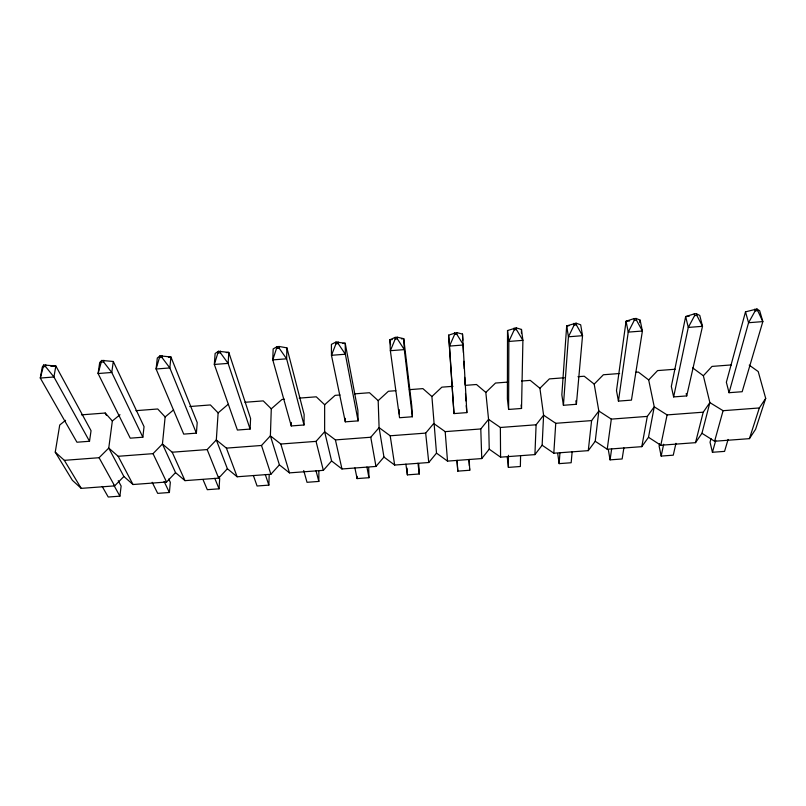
<?xml version="1.0" encoding="UTF-8"?>
<svg xmlns="http://www.w3.org/2000/svg" width="806" height="806" viewBox="0 0 806 806"><rect width="100%" height="100%" fill="white"/><g stroke="black" fill="none" stroke-linecap="round" stroke-linejoin="round"><path stroke-width="1.21" d="M299.147 398.124L316.274 396.814L324.647 404.743L324.637 431.754L331.588 460.961L341.976 468.971L375.969 466.442L383.958 457.052L379.092 427.633L378.175 400.642L369.491 392.724L354.761 393.852M507.528 330.541L507.387 398.95L508.606 409.448L521.532 408.461L522.903 340.354L521.482 329.442L516.233 327.881L507.528 330.541L508.848 341.452L508.606 409.448M303.721 470.523L307.015 482.3L318.833 481.424L318.864 471.329M520.585 455.581L520.364 466.503L508.395 467.389L508.435 455.279M304.003 424.984L304.144 414.455L286.896 347.849L279.229 346.499L277.093 346.661L273.153 348.927L272.791 359.889L291.258 425.951L304.003 424.984L286.624 358.811L286.896 347.849M521.411 333.18L521.482 329.442M291.258 425.951L291.329 422.435M279.229 346.499L279.178 348.182L286.624 358.811L272.791 359.889L277.093 346.661M284.458 399.252L282.009 399.444L271.29 408.823L270.383 435.855L279.4 464.861L289.465 472.87L323.347 470.351L331.588 460.961M253.366 475.469L257.074 485.998L268.851 485.131L269.194 475.026M465.354 385.359L476.487 384.502L485.817 392.411L488.567 419.352L489.232 449.184L500.576 457.163L534.922 454.614L536.101 424.782L543.597 415.191L539.909 388.27L530.257 380.372L521.573 381.036M250.102 429.074L250.585 418.536L228.803 352.413L218.416 351.275L215.121 353.491L214.336 364.453L237.397 430.041L250.102 429.074L228.118 363.385L220.421 352.796L220.542 351.104M534.922 454.614L542.136 445.234L543.597 415.191L555.747 423.301L591.604 420.601L598.828 411.01L594.203 384.109L584.219 376.231L577.993 376.704M203.041 479.661L207.303 489.685L219.041 488.819L219.685 478.704L218.779 476.457M635.874 372.261L638.372 372.07L648.679 379.938L654.25 406.818L647.309 416.4L611.321 419.12L598.828 411.01L595.231 441.265L588.269 450.645L553.803 453.204L555.747 423.301M228.179 404.29L218.124 412.894L216.32 439.945L227.383 468.739L237.145 476.769L270.907 474.26L279.4 464.861M226.315 352.605L228.803 352.413L228.118 363.385L214.336 364.453L218.416 351.275M572.149 451.743L571.162 462.745L559.152 463.631L559.958 452.65M563.424 405.287L568.432 336.797L566.678 325.896L576.058 323.186L580.683 324.798L582.537 335.689L576.401 404.3L563.424 405.287L561.842 394.799L566.678 325.896L569.016 325.715M196.382 433.154L197.218 422.606L170.932 356.957L159.961 355.869L157.301 358.025L156.102 369.007L183.718 434.112L196.382 433.154L169.834 367.929L161.895 357.39L162.077 355.698M152.183 482.3L157.684 493.363L169.391 492.496L170.328 482.371L168.746 479.026M173.562 409.901L165.139 416.954L162.439 444.025L175.537 472.618L184.997 480.648L218.648 478.149L227.383 468.739M168.454 357.149L170.932 356.957L169.834 367.929L156.102 369.007L159.961 355.869M588.269 450.645L591.604 420.601M142.853 437.215L144.042 426.666L113.283 361.481L101.737 360.443L99.692 362.549L98.09 373.541L130.24 438.172L142.853 437.215L111.772 372.473L103.601 361.965L103.843 360.272M102.211 486.481L108.236 497.02L119.903 496.164L121.132 486.038L118.24 480.708M119.983 414.727L112.346 420.994L108.75 448.086L123.872 476.477L133.02 484.517L166.56 482.018L175.537 472.618M113.283 361.481L111.772 372.473L98.09 373.541L101.737 360.443M692.707 367.899L703.356 375.757L709.874 402.607L703.225 412.188L667.096 414.909L654.25 406.818L648.498 437.285L641.798 446.655L607.22 449.234L611.321 419.12M623.884 447.894L622.131 458.967L610.082 459.863L611.653 448.801M618.434 401.106L628.237 332.122L634.282 320.314L633.929 318.632L626.061 321.231L616.489 390.628L618.434 401.106L631.451 400.119L642.402 331.014L640.115 320.133L636.115 318.461L633.929 318.632M89.516 441.265L91.048 430.706L55.846 365.984L43.726 364.997L42.305 367.052L40.3 378.054L76.943 442.222L89.516 441.265L53.931 376.986L45.519 366.518L45.821 364.826M639.742 322.612L640.115 320.133M123.872 476.477L114.643 485.887L81.225 488.365L72.389 480.316L55.251 452.136L59.725 425.014L65.578 420.319M50.919 366.377L55.846 365.984L53.931 376.986L40.3 378.054L43.726 364.997M641.798 446.655L647.309 416.4M659.59 443.632L659.107 446.02L661.172 456.075L673.262 455.178L675.952 443.31M749.227 365.138L758.214 371.556L765.7 398.386L759.333 407.957L723.083 410.697L709.874 402.607L701.955 433.296L695.518 442.665L660.809 445.244L667.096 414.909M661.172 456.075L663.67 444.227M673.635 396.915L688.284 327.427L694.631 315.569L694.218 313.907L685.664 316.557L671.327 386.447L673.635 396.915L686.712 395.917L702.5 326.319L699.779 315.448L696.404 313.725L694.218 313.907M695.518 442.665L703.225 412.188M711.023 438.625L710.046 442.232L712.433 452.277L724.564 451.38L728.09 439.431M745.5 311.862L726.357 382.256L729.047 392.703L742.165 391.716L762.839 321.604L759.675 310.753L756.925 308.98L745.5 311.862L748.562 322.722L729.047 392.703M701.955 433.296L714.6 441.245L723.083 410.697M712.433 452.277L715.758 440.348M714.6 441.245L749.419 438.655L759.333 407.957M765.7 398.386L755.595 429.286L749.419 438.655M336.001 342.036L336.011 343.719L331.468 355.305L345.3 421.84L358.096 420.873L357.884 410.355L345.21 343.275L336.001 342.036L331.417 344.364L331.468 355.305L345.361 354.217L358.096 420.873M395.131 337.392L395.202 339.074L390.366 350.701L399.544 417.73L412.39 416.752L411.806 406.244L403.746 338.681L397.277 337.22L395.131 337.392L389.892 339.769L390.366 350.701L404.31 349.613L412.39 416.752M454.483 332.727L454.624 334.409L449.496 346.086L453.98 413.589L466.865 412.612L462.503 334.077L456.639 332.566L448.599 335.165L453.98 413.589M514.067 328.052L514.278 329.725L508.848 341.452L522.903 340.354L516.445 329.563L516.233 327.881M573.882 323.357L574.164 325.03L568.432 336.797L582.537 335.689L576.34 324.858L576.058 323.186M754.728 309.151L755.212 310.824L748.562 322.722L762.839 321.604L756.925 308.98M409.337 389.661L422.898 388.623L431.905 396.532L436.509 453.123L447.521 461.113L481.756 458.564L489.232 449.184M481.756 458.564L480.789 428.953L488.567 419.352L500.365 427.482L536.101 424.782M383.958 457.052L394.658 465.052L428.772 462.513L436.509 453.123M55.251 452.136L64.339 460.337L99.078 457.717L108.75 448.086L118.17 456.287L153.029 453.657L162.439 444.025L172.192 452.216L207.172 449.577L216.32 439.945L226.405 448.126L261.507 445.476L270.383 435.855L280.81 444.025L316.033 441.376L324.637 431.754L335.407 439.915L370.76 437.245L379.092 427.633L390.195 435.784L425.669 433.104L433.729 423.503L445.184 431.633L480.789 428.953M703.356 375.757L712.01 366.408L731.445 364.916M648.679 379.938L657.595 370.589L675.156 369.239M594.203 384.109L603.382 374.76L619.623 373.51M539.909 388.27L549.36 378.901L564.301 377.762M485.817 392.411L495.519 383.041L507.921 382.084M431.905 396.532L441.859 387.162L452.992 386.306M378.175 400.642L388.391 391.273L395.786 390.698M324.647 404.743L335.115 395.363L340.021 394.98M43.413 366.69L45.519 366.518M101.485 362.126L103.601 361.965M159.779 357.552L161.895 357.39M218.305 352.957L220.421 352.796M277.042 348.353L279.178 348.182M336.011 343.719L338.147 343.558L345.361 354.217L345.21 343.275L342.701 343.477M395.202 339.074L397.358 338.903L404.31 349.613L403.746 338.681L401.438 338.863M454.624 334.409L456.78 334.238L463.49 344.988L449.496 346.086L448.599 335.165M514.278 329.725L516.445 329.563M574.164 325.03L576.34 324.858M634.282 320.314L636.458 320.143L642.402 331.014L628.237 332.122L626.061 321.231L629.577 320.959M694.631 315.569L696.817 315.398L702.5 326.319L688.284 327.427L685.664 316.557L689.201 316.284M755.212 310.824L757.408 310.642M392.2 339.588L389.892 339.769L390.567 344.676M81.446 414.848L105.233 413.025L112.346 420.994M135.922 410.667L157.724 408.985L165.139 416.954M189.732 406.526L210.386 404.944L218.124 412.894M244.953 402.285L263.24 400.884L271.29 408.823M354.892 467.913L357.108 478.593L368.967 477.716L368.705 467.621M405.902 464.115L407.373 474.865L419.271 473.988L418.697 463.903M456.992 461.052L457.798 471.137L469.737 470.251L469.193 459.41M648.498 437.285L660.809 445.244M595.231 441.265L607.22 449.234M542.136 445.234L553.803 453.204M64.339 460.337L81.225 488.365M113.807 485.162L119.903 496.164M99.078 457.717L114.643 485.887M118.17 456.287L133.02 484.517M105.233 413.025L106.382 415.261M164.071 481.414L169.391 492.496M153.029 453.657L166.56 482.018M172.192 452.216L184.997 480.648M214.779 478.341L219.041 488.819M207.172 449.577L218.648 478.149M226.405 448.126L237.145 476.769M265.325 474.583L268.851 485.131M261.507 445.476L270.907 474.26M280.81 444.025L289.465 472.87M316.043 470.805L318.833 481.424M316.033 441.376L323.347 470.351M696.404 313.725L696.817 315.398M686.178 393.6L686.712 395.917M335.407 439.915L341.976 468.971M636.115 318.461L636.458 320.143M366.921 467.017L368.967 477.716M370.76 437.245L375.969 466.442M608.328 449.798L610.082 459.863M575.847 400.804L576.401 404.3M390.195 435.784L394.658 465.052M557.722 453.556L559.152 463.631M521.099 404.965L521.532 408.461M417.971 463.218L419.271 473.988M507.276 457.314L508.395 467.389M425.669 433.104L428.772 462.513M466.241 405.609L466.865 412.612M468.85 460.166L469.344 465.767M469.535 468.014L469.737 470.251M456.639 332.566L456.78 334.238M445.184 431.633L447.521 461.113M457.083 460.307L457.798 471.137M462.503 334.077L462.815 340.253M463.057 345.21L463.43 352.625M463.873 361.29L464.246 368.715M464.679 377.369L465.052 384.794M465.495 393.459L465.868 400.874M407.04 468.145L407.373 474.865M397.277 337.22L397.358 338.903M399.161 409.549L399.383 414.224M357.068 476.346L357.108 478.593M345.26 418.334L345.3 421.84M338.137 341.865L338.147 343.558M500.365 427.482L500.576 457.163"/></g></svg>
